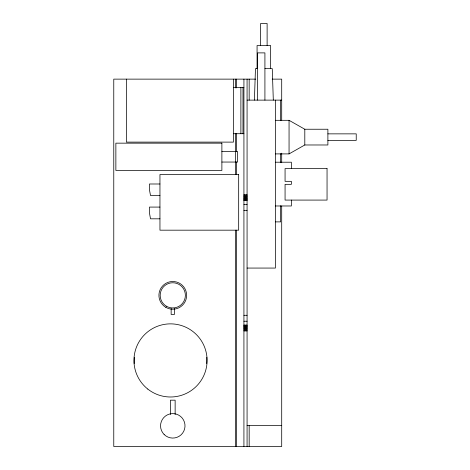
<?xml version="1.0" encoding="UTF-8"?>
<svg xmlns="http://www.w3.org/2000/svg" width="470" height="470" viewBox="0 0 470 470"><rect width="100%" height="100%" fill="white"/><g stroke="black" fill="none" stroke-linecap="round" stroke-linejoin="round"><path stroke-width="0.7" d="M134.209 363.58L134.314 357.282M206.73 363.58L206.835 357.282M254.417 100.122L255.469 68.632L257.66 68.632M275.408 153.901L289.056 153.901L304.801 144.977L327.89 144.977L327.89 129.238L304.801 129.238L289.056 120.314L275.408 120.314M264.963 68.632L272.259 68.632L273.311 100.122M255.733 79.13L113.769 79.13L113.769 446.5L281.706 446.5L281.706 205.989M272.177 79.13L281.706 79.13L281.706 120.191M233.425 87.526L243.924 87.526M247.073 100.122L281.706 100.122M233.425 133.709L243.924 133.709M327.89 133.856L356.231 133.856L356.231 140.36L327.89 140.36M221.881 151.557L237.626 151.557L237.626 162.05L221.881 162.05M275.408 162.209L291.365 162.209L291.365 168.595M159.953 183.993L149.454 183.993L149.454 189.768L150.506 195.538L159.953 195.538M243.924 194.662L247.073 194.662M243.924 195.397L247.073 195.397M243.924 196.119L247.073 196.119M243.924 196.836L247.073 196.836M243.924 197.535L247.073 197.535M243.924 198.211L247.073 198.211M243.924 198.863L247.073 198.863M243.924 199.48L247.073 199.48M243.924 200.061L247.073 200.061M243.924 200.602L247.073 200.602M243.924 204.397L247.073 204.397M275.408 205.978L291.365 205.978L291.365 200.085M159.953 207.082L149.454 207.082L149.454 212.951L150.506 218.82L159.953 218.82M243.924 210.331L247.073 210.331M275.549 221.881L280.661 221.881L280.661 205.743M247.073 268.065L275.408 268.065L275.408 100.122M243.924 315.294L247.073 315.294M243.924 321.233L247.073 321.233M243.924 325.029L247.073 325.029M243.924 325.569L247.073 325.569M243.924 326.151L247.073 326.151M243.924 326.768L247.073 326.768M243.924 327.42L247.073 327.42M243.924 328.095L247.073 328.095M243.924 328.794L247.073 328.794M243.924 329.511L247.073 329.511M243.924 330.234L247.073 330.234M243.924 330.968L247.073 330.968M247.073 425.509L281.706 425.509M304.801 129.238L304.801 144.977M289.056 120.314L289.056 153.901M281.706 153.191L281.706 162.726M280.661 100.122L280.661 120.661M280.661 153.667L280.661 162.467M270.655 68.632L270.655 45.543L257.072 45.543L257.072 68.632M267.119 45.543L267.119 23.5L260.609 23.5L260.609 45.543M264.916 100.122L264.916 52.887L257.566 52.887L257.566 100.122M249.171 79.13L249.171 100.122M249.171 425.509L249.171 446.5M247.073 79.13L247.073 446.5M243.924 79.13L243.924 446.5M242.984 87.526L242.984 133.709M240.887 87.526L240.887 133.709M236.575 79.13L236.575 87.931M236.575 133.392L236.575 151.722M236.575 161.991L236.575 174.458M236.575 230.183L236.575 446.5M235.523 79.13L235.523 87.931M235.523 133.392L235.523 174.458M235.523 230.183L235.523 446.5M233.425 79.13L233.425 142.11L126.365 142.11L126.365 79.13M175.14 414.475L175.14 400.176L170.416 400.176L170.416 414.475M174.411 308.443L174.411 314.459L171.145 314.459L171.145 308.443M221.881 143.156L115.867 143.156L115.867 170.446L221.881 170.446L221.881 143.156M327.049 168.595L285.067 168.595L285.067 181.338L291.365 181.338L291.365 184.34L285.067 184.34L285.067 200.085L327.049 200.085L327.049 168.595M238.672 174.546L159.953 174.546L159.953 230.177L238.672 230.177L238.672 174.546M147.792 389.078A36.572 36.572 0 0 0 206.694 365.789A36.572 36.572 0 0 0 157.074 326.421A36.572 36.572 0 0 0 147.792 389.078M164.13 434.486A12.226 12.226 0 0 0 184.593 429.004A12.226 12.226 0 0 0 169.617 414.029A12.226 12.226 0 0 0 164.13 434.486M166.48 306.264A12.596 12.596 0 0 0 185.374 295.354A12.596 12.596 0 0 0 166.48 284.444A12.596 12.596 0 0 0 166.48 306.264M165.851 307.351A13.853 13.853 0 0 0 186.637 295.354A13.853 13.853 0 0 0 165.851 283.357A13.853 13.853 0 0 0 165.851 307.351"/></g></svg>
